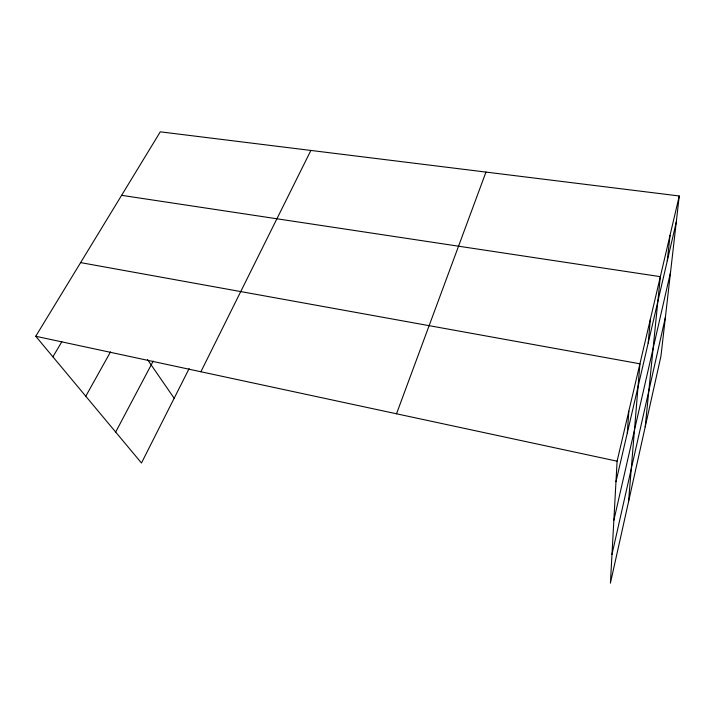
<?xml version="1.0" encoding="UTF-8"?>
<svg xmlns="http://www.w3.org/2000/svg" width="715" height="715" viewBox="0 0 715 715"><rect width="100%" height="100%" fill="white"/><g stroke="black" fill="none" stroke-linecap="round" stroke-linejoin="round"><path stroke-width="1.07" d="M679.25 195.973L617.099 461.193L610.404 583.172L660.946 356.177L679.25 195.973L160.294 131.828L35.75 336.264L141.472 462.998L189.126 368.627M627.305 432.959L628.834 411.107M628.557 501.653L639.925 363.801L80.625 262.611M648.192 343.012L650.409 319.06M645.198 426.927L660.338 276.66L121.613 195.329M667.283 260.814L670.044 235.253M611.986 554.411L665.379 317.389M613.854 520.288L670.545 272.192M615.973 481.74L676.256 222.186M396.512 413.788L485.968 172.083M200.888 371.755L310.873 150.445M115.669 432.075L153.216 361.102M85.773 396.235L110.539 351.852M52.901 356.821L61.874 341.645M35.75 336.264L617.099 461.193M147.513 359.609L174.165 398.255"/></g></svg>
